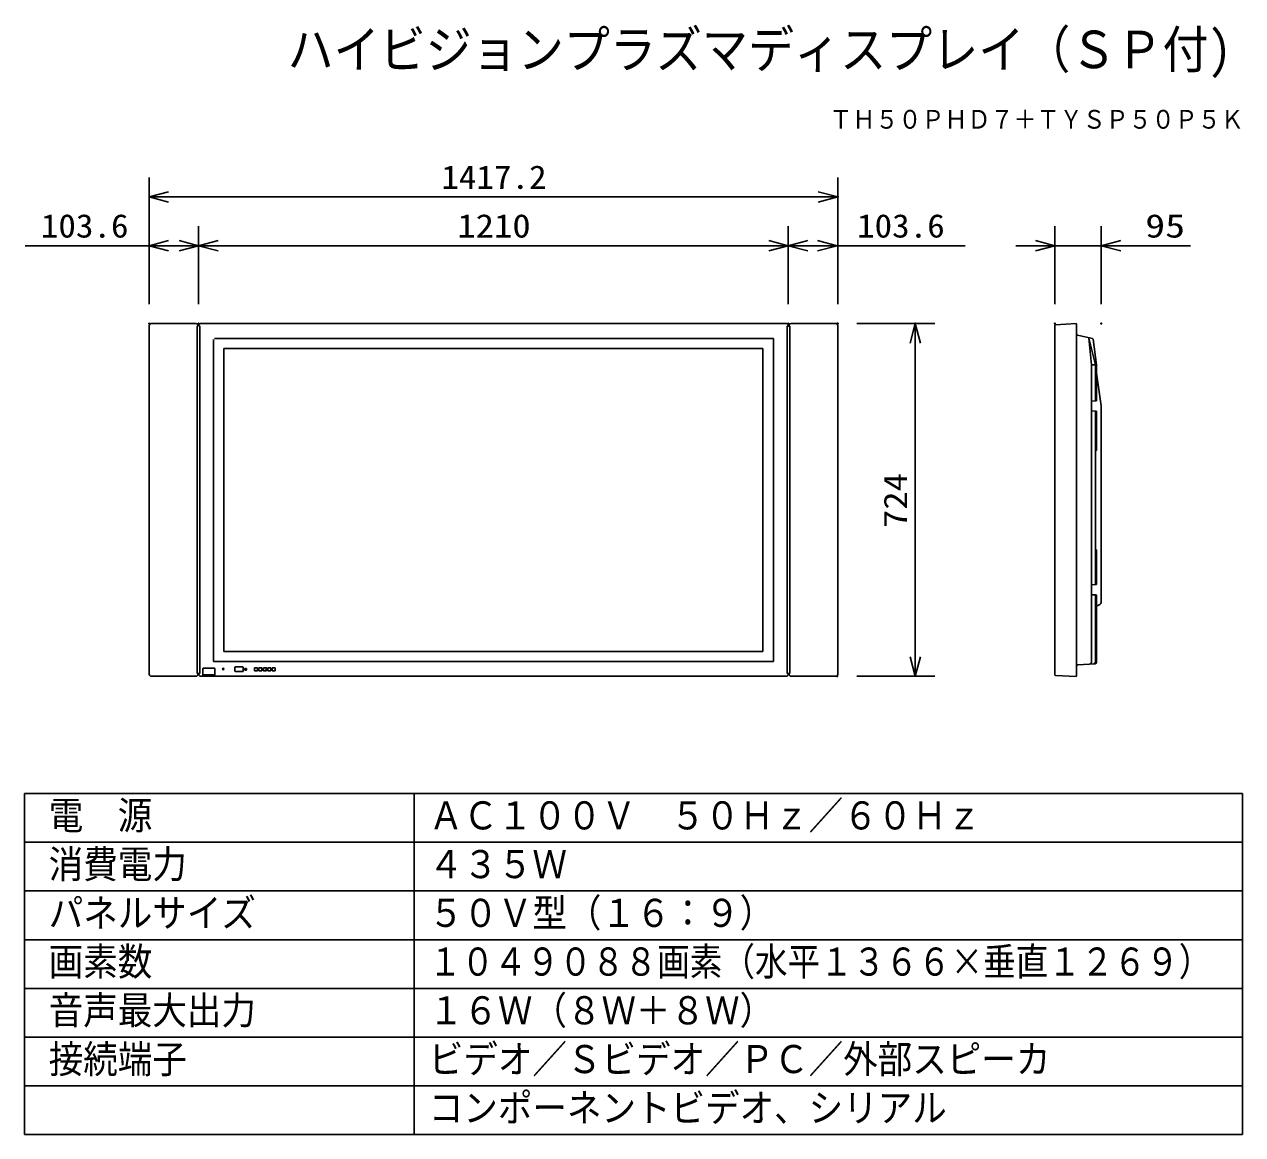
# Model space of a CAD drawing. Units: millimetres, scale not verified. Extents: x -62 to 63, y -57 to 57.
import ezdxf
from ezdxf.enums import TextEntityAlignment as Align

# ---------------------------------------------------------------- set-up
doc = ezdxf.new("R2010")
doc.units = ezdxf.units.MM
doc.header["$LTSCALE"] = 0.190332
doc.header["$PDMODE"] = 32
doc.header["$PDSIZE"] = 0.0952
for name, color, linetype in [('0-0_MOJI1', 2, 'Continuous'), ('0-1_TOUROKU', 1, 'Continuous'), ('0-2_GAIKEI', 7, 'Continuous'), ('0-3_WAKU', 1, 'Continuous'), ('0-4_SUNPO', 3, 'Continuous'), ('0-5_DEFPOINTS', 7, 'Continuous')]:
    doc.layers.add(name, color=color, linetype=linetype)
doc.styles.add('ＭＳ ゴシック', font='')
doc.styles.get('ＭＳ ゴシック').set_extended_font_data('MS Gothic')

# ---------------------------------------------------------------- blocks, each defined once
blk = doc.blocks.new('_OPEN30')
at = {"layer": '0-4_SUNPO', "color": 7}
blk.add_line((0, 0), (-1, 0), dxfattribs=at)
blk.add_lwpolyline([(-1, 0.26795), (0, 0), (-1, -0.26795)], dxfattribs=at)

msp = doc.modelspace()

# ---------------------------------------------------------------- linework, layer by layer
at = {"layer": '0-2_GAIKEI'}
for p, q in [((-49.6826, -9.2698), (-49.6826, 26.5025)), ((-49.4826, 26.7025), (-44.8826, 26.7025)), ((-44.7574, -9.2045), (-44.7574, 26.4372)), ((-44.5057, -9.2045), (-44.5057, 26.4372)), ((15.6874, 26.7025), (-44.4126, 26.7025)), ((15.8874, 26.5025), (15.7805, 26.4372)), ((15.7805, -9.2045), (15.7805, 26.4372)), ((16.0323, 26.4372), (15.7805, 26.4372)), ((15.9624, 26.5025), (15.8874, 26.5025)), ((16.0323, 26.4372), (15.9624, 26.5025)), ((16.0323, -9.2045), (16.0323, 26.4372)), ((16.1674, 26.7025), (20.7674, 26.7025)), ((20.9674, -9.2698), (20.9674, 26.5025)), ((43.2493, -9.3334), (43.2493, 26.5412)), ((45.423, 26.7025), (43.2967, 26.5911)), ((45.4493, -9.4698), (45.4493, 26.6776)), ((45.5682, 25.5287), (47.1151, 25.168)), ((46.7371, 25.2124), (46.9893, 22.4924)), ((47.5243, 22.4924), (47.1542, 25.126)), ((46.9893, -8.0652), (46.9893, 22.4924)), ((47.9943, 18.2587), (47.5193, 21.6385)), ((47.5243, 18.8309), (47.5243, 22.4924)), ((46.9893, 18.7639), (47.4761, 18.7809)), ((47.9943, -1.8903), (47.9943, 18.2587)), ((46.9893, -1.1061), (47.4761, -1.1231)), ((47.5243, -8.0371), (47.5243, -1.1731)), ((47.85, -2.1169), (47.6637, -2.2038)), ((45.5915, -8.2886), (47.3822, -8.1869)), ((-49.4826, -9.4698), (-44.8826, -9.4698)), ((-44.7574, -9.2045), (-44.5057, -9.2045)), ((-44.6826, -9.2698), (-44.6826, -9.2045)), ((-44.6126, -9.2698), (-44.6126, -9.2045)), ((15.6874, -9.4698), (-44.4126, -9.4698)), ((16.0323, -9.2045), (15.7805, -9.2045)), ((15.8874, -9.2698), (15.8874, -9.2045)), ((15.9674, -9.2698), (15.9674, -9.2045)), ((16.1674, -9.4698), (20.7674, -9.4698)), ((45.423, -9.4947), (43.2967, -9.3833))]:
    msp.add_line(p, q, dxfattribs=at)
at = {"layer": '0-2_GAIKEI', "color": 1}
for p, q in [((-43.0876, -7.9448), (-43.0876, 25.0775)), ((-42.9876, 25.1775), (14.3624, 25.1775)), ((14.3624, -7.9448), (14.3624, 25.1775)), ((46.741, 25.2183), (47.3941, 22.4924)), ((-42.0126, -6.9198), (-42.0126, 24.1525)), ((-42.0126, 24.1525), (13.2874, 24.1525)), ((13.2874, -6.9198), (13.2874, 24.1525)), ((47.5243, 22.4924), (46.9893, 22.4924)), ((47.3941, 18.778), (47.3941, 22.4924)), ((46.9893, 17.7439), (47.4761, 17.7269)), ((47.3941, -0.072), (47.3941, 17.7298)), ((47.5243, 13.7039), (47.5243, 17.6769)), ((47.4046, 3.5039), (47.4046, 13.7039)), ((47.5243, 13.7039), (47.4046, 13.7039)), ((47.5243, 3.5039), (47.4046, 3.5039)), ((47.5243, -0.0191), (47.5243, 3.5039)), ((46.9893, -0.0861), (47.4761, -0.0691)), ((47.3941, -8.044), (47.3941, -1.1202)), ((-42.0126, -6.9198), (13.2874, -6.9198)), ((-44.1676, -9.3885), (-44.1676, -8.7148)), ((-44.0876, -8.6348), (-43.0376, -8.6348)), ((-43.0876, -7.9448), (14.3624, -7.9448)), ((-42.9576, -9.3885), (-42.9576, -8.7148)), ((-40.8851, -8.9673), (-40.8851, -8.5423)), ((-40.0651, -8.5173), (-40.8601, -8.5173)), ((-40.0401, -8.9673), (-40.0401, -8.5423)), ((-39.8711, -8.8388), (-39.8711, -8.6708)), ((-39.8711, -8.6708), (-39.7031, -8.6708)), ((-39.7031, -8.6708), (-39.7031, -8.8388)), ((-38.8704, -8.6048), (-38.5704, -8.6048)), ((-38.5704, -8.6048), (-38.5704, -8.9048)), ((-38.4198, -8.9048), (-38.4198, -8.6048)), ((-38.4198, -8.6048), (-38.1198, -8.6048)), ((-38.1198, -8.6048), (-38.1198, -8.9048)), ((-37.5187, -8.6048), (-37.2187, -8.6048)), ((-37.5187, -8.9048), (-37.5187, -8.6048)), ((-37.2187, -8.6048), (-37.2187, -8.9048)), ((-37.0681, -8.6048), (-36.7681, -8.6048)), ((-37.0681, -8.9048), (-37.0681, -8.6048)), ((-36.7681, -8.6048), (-36.7681, -8.9048)), ((-44.1676, -9.3134), (-42.9576, -9.3134)), ((-44.1676, -9.3885), (-42.9576, -9.3885)), ((-40.0651, -8.9923), (-40.8601, -8.9923)), ((-39.7031, -8.8388), (-39.8711, -8.8388)), ((-38.1198, -8.9048), (-38.4198, -8.9048)), ((-37.2187, -8.9048), (-37.5187, -8.9048)), ((-36.7681, -8.9048), (-37.0681, -8.9048))]:
    msp.add_line(p, q, dxfattribs=at)
at = {"layer": '0-2_GAIKEI'}
msp.add_lwpolyline([(-44.7574, 26.4372), (-44.6876, 26.5025), (-44.6126, 26.5025), (-44.5057, 26.4372)], dxfattribs=at)
at = {"layer": '0-2_GAIKEI', "color": 1}
msp.add_lwpolyline([(-38.5704, -8.9048), (-38.8704, -8.9048), (-38.8704, -8.6048)], dxfattribs=at)
msp.add_lwpolyline([(-37.9693, -8.6048), (-37.6693, -8.6048), (-37.6693, -8.9048), (-37.9693, -8.9048)], close=True, dxfattribs=at)
msp.add_circle((-42.0876, -8.7298), 0.075, dxfattribs=at)
at = {"layer": '0-2_GAIKEI'}
for centre, radius, start, end in [((-49.4826, 26.5025), 0.2, 90, 180), ((-44.8826, 26.5025), 0.2, 0, 90), ((-44.4126, 26.5025), 0.2, 90, 180), ((15.6874, 26.5025), 0.2, 0, 90), ((16.1674, 26.5025), 0.2, 90, 180), ((20.7674, 26.5025), 0.2, 0, 90), ((43.2993, 26.5412), 0.05, 93, 180), ((45.4243, 26.6776), 0.025, 0, 93), ((45.5993, 25.6754), 0.15, 180, 258), ((46.6873, 25.2078), 0.05, 5.29928, 78), ((46.6924, 25.2067), 0.05, 13.47301, 78), ((47.1047, 25.1191), 0.05, 8, 78), ((47.4743, 18.8309), 0.05, 272, 360), ((47.4743, -1.1731), 0.05, 360, 88), ((47.7693, -2.4304), 0.25, 115, 180), ((47.7443, -1.8903), 0.25, 295, 0), ((45.5993, -8.4384), 0.15, 93, 180), ((45.3446, -8.193), 0.25, 326.58285, 337.24994), ((46.8393, -8.0652), 0.15, 273, 0), ((47.3743, -8.0371), 0.15, 273, 0), ((-49.4826, -9.2698), 0.2, 180, 270), ((-44.8826, -9.2698), 0.2, 270, 0), ((-44.4126, -9.2698), 0.2, 180, 270), ((15.6874, -9.2698), 0.2, 270, 0), ((16.1674, -9.2698), 0.2, 180, 270), ((20.7674, -9.2698), 0.2, 270, 0), ((43.2993, -9.3334), 0.05, 180, 267), ((45.4243, -9.4698), 0.025, 267.00001, 0)]:
    msp.add_arc(centre, radius, start, end, dxfattribs=at)
at = {"layer": '0-2_GAIKEI', "color": 1}
for centre, radius, start, end in [((47.4743, 17.6769), 0.05, 360, 88), ((47.4743, -0.0191), 0.05, 272, 360), ((-44.0876, -8.7148), 0.08, 90, 180), ((-43.0376, -8.7148), 0.08, 0, 90), ((-40.8601, -8.5423), 0.025, 90, 180), ((-40.0651, -8.5423), 0.025, 0, 90), ((47.2441, -8.044), 0.15, 273, 0), ((-40.8601, -8.9673), 0.025, 180, 270), ((-40.0651, -8.9673), 0.025, 270, 0)]:
    msp.add_arc(centre, radius, start, end, dxfattribs=at)
at = {"layer": '0-3_WAKU', "color": 3}
for p, q in [((22.916, 26.7025), (30.916, 26.7025)), ((28.916, -7.4698), (28.916, 24.7025)), ((22.916, -9.4698), (30.916, -9.4698))]:
    msp.add_line(p, q, dxfattribs=at)
at = {"layer": '0-3_WAKU', "color": 4}
for p, q in [((-62.493, -21.501), (62.507, -21.501)), ((-62.493, -21.501), (-62.493, -56.501)), ((-22.493, -21.501), (-22.493, -56.501)), ((62.507, -21.501), (62.507, -56.501)), ((62.507, -56.501), (-62.493, -56.501))]:
    msp.add_line(p, q, dxfattribs=at)
at = {"layer": '0-3_WAKU'}
for p, q in [((-62.493, -26.501), (62.507, -26.501)), ((-62.493, -31.501), (62.507, -31.501)), ((-62.493, -36.501), (62.507, -36.501)), ((-62.493, -41.501), (62.507, -41.501)), ((-62.493, -46.501), (62.507, -46.501)), ((-62.493, -51.501), (62.507, -51.501))]:
    msp.add_line(p, q, dxfattribs=at)
at = {"layer": '0-4_SUNPO'}
for p, q in [((-49.6876, 28.704), (-49.6876, 41.7025)), ((20.9624, 28.704), (20.9624, 41.7025)), ((-47.6876, 39.7025), (18.9624, 39.7025)), ((-44.6126, 28.704), (-44.6126, 36.7025)), ((15.8874, 28.704), (15.8874, 36.7025)), ((43.2443, 28.704), (43.2443, 36.7025)), ((47.9943, 28.704), (47.9943, 36.7025)), ((-46.6126, 35.2384), (-44.6126, 34.7025)), ((18.8874, 35.2384), (20.8874, 34.7025)), ((-49.6876, 34.7025), (-62.4182, 34.7025)), ((-44.6876, 34.7025), (-49.6876, 34.7025)), ((-44.6126, 34.7025), (-46.6126, 34.1666)), ((-42.6126, 34.7025), (13.8874, 34.7025)), ((15.9624, 34.7025), (20.9624, 34.7025)), ((20.8874, 34.7025), (18.8874, 34.1666)), ((20.9624, 34.7025), (34.0438, 34.7025)), ((41.2443, 34.7025), (39.2443, 34.7025)), ((43.2443, 34.7025), (47.9943, 34.7025)), ((49.9943, 34.7025), (57.161, 34.7025))]:
    msp.add_line(p, q, dxfattribs=at)
for points in [[(-47.6876, 34.1666), (-49.6876, 34.7025), (-47.6876, 35.2384)], [(17.8874, 34.1666), (15.8874, 34.7025), (17.8874, 35.2384)]]:
    msp.add_lwpolyline(points, dxfattribs=at)
at = {"layer": '0-4_SUNPO', "color": 7}
for p in [(20.916, 26.7025), (28.916, 26.7025), (20.916, -9.4698)]:
    msp.add_point(p, dxfattribs=at)
at = {"layer": '0-5_DEFPOINTS'}
for p in [(20.9624, 39.7025), (15.8874, 34.7025), (47.9943, 34.7025), (-49.6876, 26.704), (-44.6126, 26.704), (15.8874, 26.704), (20.9624, 26.704), (43.2443, 26.704), (47.9943, 26.704)]:
    msp.add_point(p, dxfattribs=at)

# ---------------------------------------------------------------- block references
at = {"layer": '0-3_WAKU', "xscale": 2, "yscale": 2}
for p, rotation in [((28.916, 26.7025), 90), ((28.916, -9.4698), 270)]:
    msp.add_blockref('_OPEN30', p, dxfattribs=dict(at, rotation=rotation))
at = {"layer": '0-4_SUNPO', "xscale": 2, "yscale": 2, "rotation": 180}
for p in [(-49.6876, 39.7025), (-44.6126, 34.7025), (47.9943, 34.7025)]:
    msp.add_blockref('_OPEN30', p, dxfattribs=at)
at = {"layer": '0-4_SUNPO', "xscale": 2, "yscale": 2}
for p in [(20.9624, 39.7025), (15.8874, 34.7025), (43.2443, 34.7025)]:
    msp.add_blockref('_OPEN30', p, dxfattribs=at)

# ---------------------------------------------------------------- texts
at = {"layer": '0-0_MOJI1', "style": 'ＭＳ ゴシック'}
for s, height, width, p in [('ハイビジョンプラズマディスプレイ（ＳＰ付)', 3.849, 0.9, (-35.493, 51.7588)), ('電  源', 2.886, 0.9, (-59.993, -26.0561)), ('ＡＣ１００Ｖ\u3000５０Ｈｚ／６０Ｈｚ', 2.886, 0.9, (-20.993, -26.0561)), ('消費電力', 2.886, 0.9, (-59.993, -31.0561)), ('４３５Ｗ', 2.886, 0.9, (-20.993, -31.0561)), ('パネルサイズ', 2.886, 0.9, (-59.993, -36.0561)), ('５０Ｖ型（１６：９）', 2.886, 0.9, (-20.993, -36.0561)), ('画素数', 2.886, 0.9, (-59.993, -41.0561)), ('１０４９０８８画素（水平１３６６×垂直１２６９）', 2.886, 0.85, (-20.993, -41.0561)), ('音声最大出力', 2.886, 0.9, (-59.993, -46.0561)), ('１６Ｗ（８Ｗ＋８Ｗ）', 2.886, 0.9, (-20.993, -46.0561)), ('接続端子', 2.886, 0.9, (-59.993, -51.0561)), ('ビデオ／Ｓビデオ／ＰＣ／外部スピーカ', 2.886, 0.9, (-20.993, -51.0561)), ('コンポーネントビデオ、シリアル', 2.886, 0.9, (-20.993, -56.0561))]:
    msp.add_text(s, height=height, dxfattribs=dict(at, width=width)).set_placement(p, align=Align.BOTTOM_LEFT)
at = {"layer": '0-1_TOUROKU', "style": 'ＭＳ ゴシック', "width": 0.9}
msp.add_text('ＴＨ５０ＰＨＤ７＋ＴＹＳＰ５０Ｐ５Ｋ', height=1.924, dxfattribs=at).set_placement((20.107, 46.1289), align=Align.BOTTOM_LEFT)
at = {"layer": '0-3_WAKU', "color": 3, "style": 'ＭＳ ゴシック', "width": 1.15}
msp.add_text('724', height=2.406, rotation=90, dxfattribs=at).set_placement((28.8064, 5.7293), align=Align.BOTTOM_LEFT)
at = {"layer": '0-4_SUNPO', "style": 'ＭＳ ゴシック'}
for s, width, p in [('1417.2', 1.1, (-19.7103, 39.8121)), ('103.6', 1.1, (-60.8047, 34.8121)), ('1210', 1.15, (-18.0699, 34.8121)), ('103.6', 1.1, (22.942, 34.8121)), ('95', 1.25, (52.5107, 34.8121))]:
    msp.add_text(s, height=2.406, dxfattribs=dict(at, width=width)).set_placement(p, align=Align.BOTTOM_LEFT)

doc.saveas('drawing.dxf')
